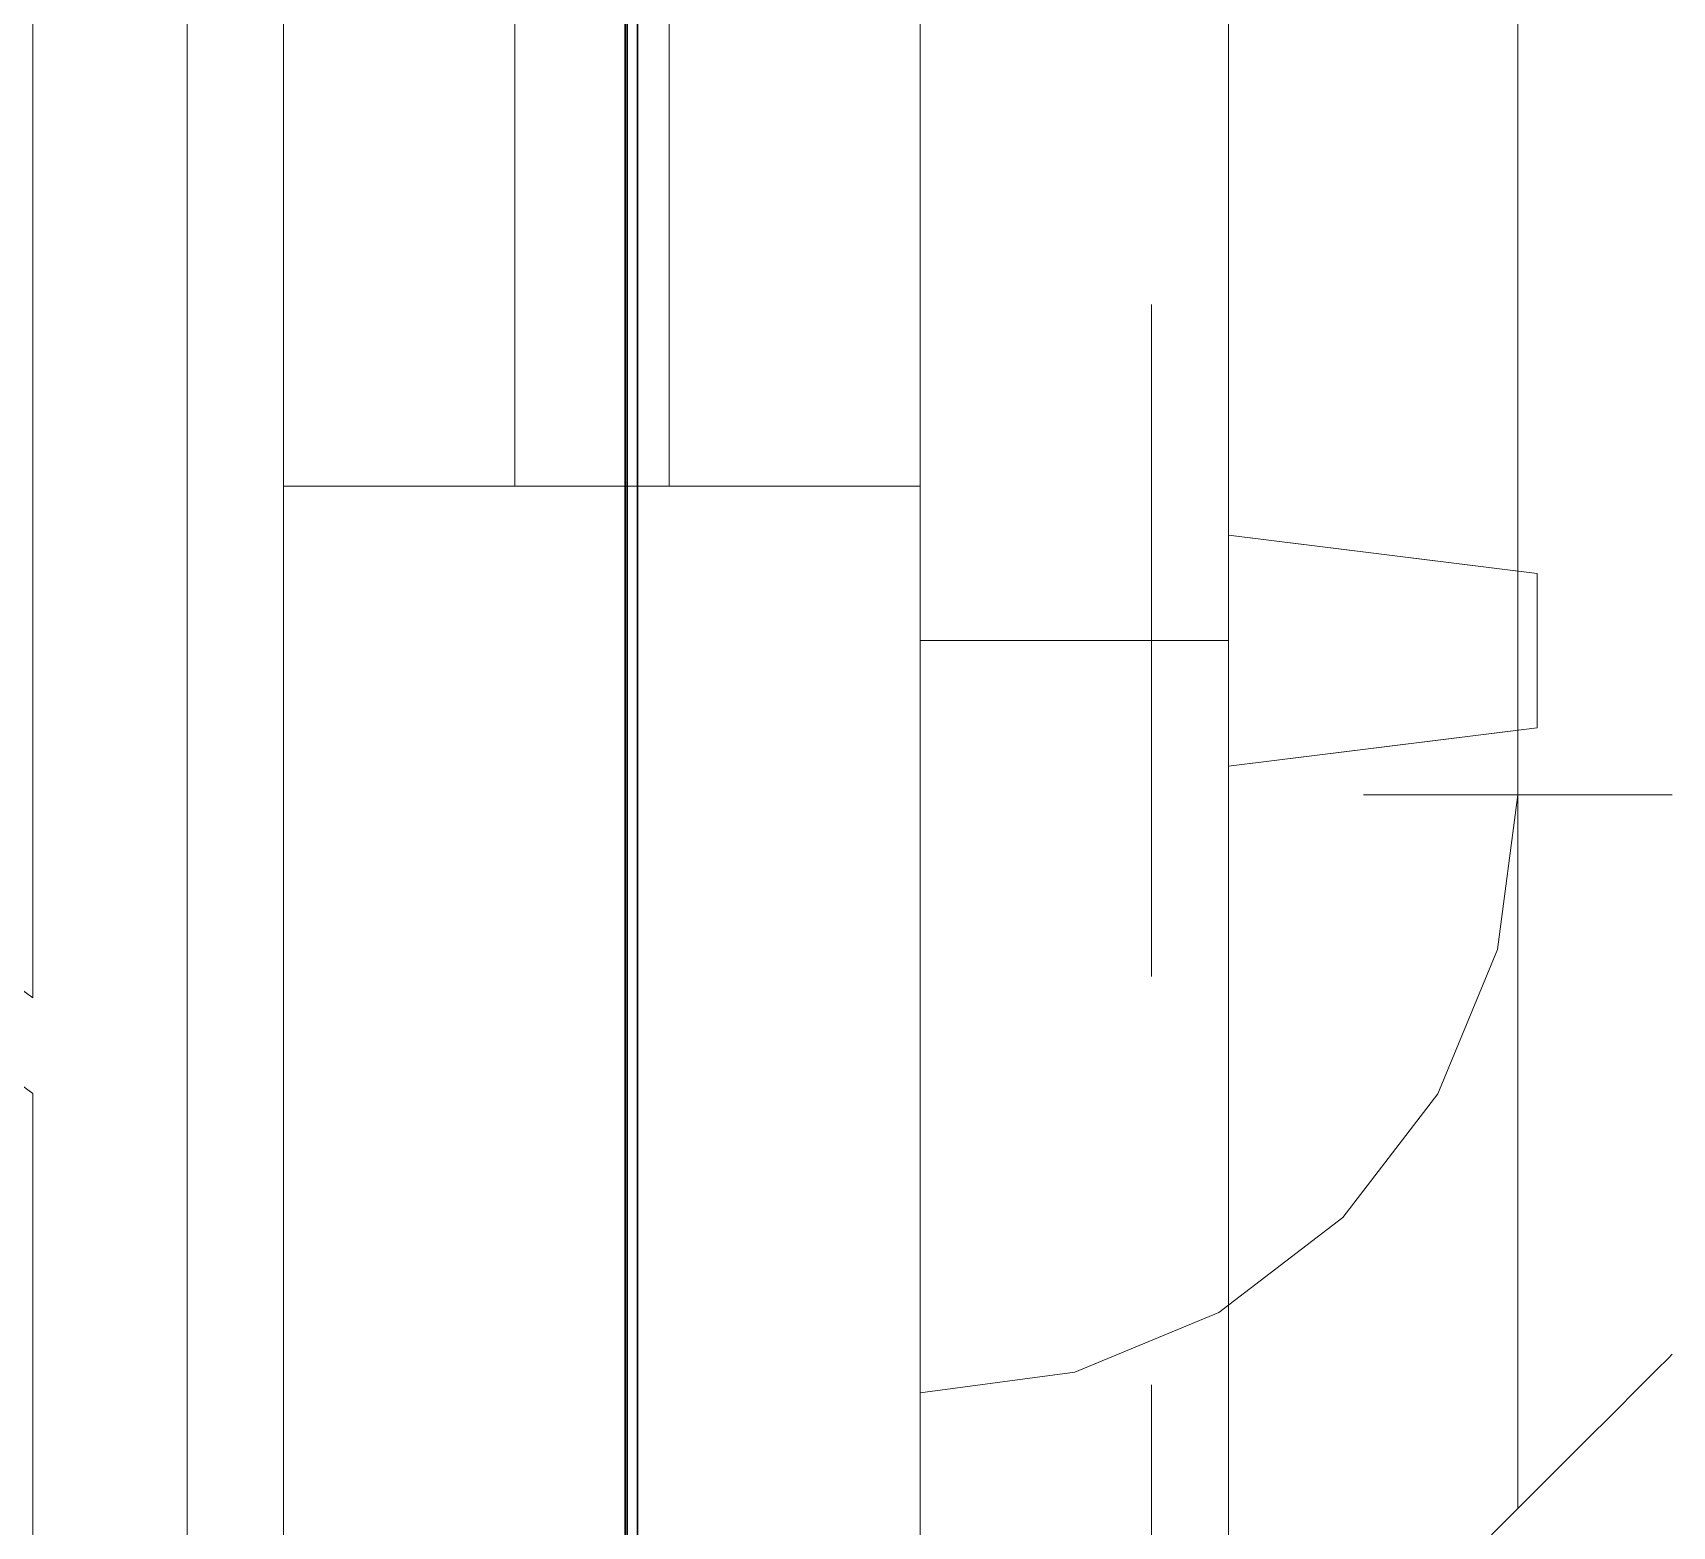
# Model space of a CAD drawing. Header units: inches. Extents: x 11 to 371, y 57 to 381.
# Drawn here: x 34.23 to 39.54, y 123.63 to 128.47 of the extents above; entities that cross this region are included whole.
import ezdxf

# ---------------------------------------------------------------- set-up
doc = ezdxf.new("R2010")
doc.units = ezdxf.units.IN
doc.header["$MEASUREMENT"] = 0
doc.layers.add('Equip', color=2, linetype='Continuous')
doc.layers.add('Stove', color=5, linetype='Continuous', lineweight=9)

# ---------------------------------------------------------------- blocks, each defined once
blk = doc.blocks.new('Range-Classic-D_83880-_3D_0')
for p, q in [((-11.6875, -26.375, 33.5313), (-12.5396, -26.375, 33.5313)), ((-12.5396, -26.375, 33.0312), (-11.6875, -26.375, 33.0312)), ((-11.6875, -26.375, 33.2812), (-12.5396, -26.375, 33.2812)), ((-12.2555, -26.375, 33.0312), (-12.2555, -26.375, 33.5313)), ((-11.9715, -26.375, 33.0312), (-11.9715, -26.375, 33.5313)), ((-11.6875, -26.375, 33.0312), (-11.6875, -26.375, 33.5313)), ((-10.6875, -26.375, 33.0312), (-10.6875, -26.375, 33.5313)), ((-10.6875, -26.375, 33.5313), (-9.8354, -26.375, 33.5313)), ((-9.8354, -26.375, 33.0312), (-10.6875, -26.375, 33.0312)), ((-10.6875, -26.375, 33.2812), (-9.8354, -26.375, 33.2812)), ((-10.4035, -26.375, 33.0312), (-10.4035, -26.375, 33.5313)), ((-10.1195, -26.375, 33.0312), (-10.1195, -26.375, 33.5313)), ((-9.8354, -26.375, 33.5313), (-9.8354, -26.375, 33.0312))]:
    blk.add_line(p, q)
for points in [[(-14.9375, 0, 2), (14.9375, 0, 2), (14.9375, -24.3125, 2), (-14.9375, -24.3125, 2)], [(-14.9375, 0, 35.5625), (-14.9375, -24.3125, 35.5625), (14.9375, -24.3125, 35.5625), (14.9375, 0, 35.5625)], [(-10.9049, -23.5, 37.0625), (-7.8866, -19.375, 37.0625), (-7.8866, -19.375, 36.5625), (-10.9049, -23.5, 36.5625)], [(-7.6848, -19.5226, 36.5625), (-7.6848, -19.5226, 37.0625), (-10.5951, -23.5, 37.0625), (-10.5951, -23.5, 36.5625)], [(-13.5, -23.5, 36.5625), (-13.5, -23.5, 37.0625), (-10.9049, -23.5, 37.0625), (-10.9049, -23.5, 36.5625)], [(-10.5951, -23.5, 37.0625), (-3.4049, -23.5, 37.0625), (-3.4049, -23.5, 36.5625), (-10.5951, -23.5, 36.5625)], [(-0.5, -24, 36.5625), (-0.5, -24, 37.0625), (-13.5, -24, 37.0625), (-13.5, -24, 36.5625)], [(14.9375, -26.375, 5.5), (-14.9375, -26.375, 5.5), (-14.9375, -24.3125, 5.5), (14.9375, -24.3125, 5.5)], [(-14.9375, -24.3125, 27.75), (-14.9375, -26.375, 27.75), (14.9375, -26.375, 27.75), (14.9375, -24.3125, 27.75)], [(14.9375, -24.3125, 2), (14.9375, -24.3125, 35.5625), (-14.9375, -24.3125, 35.5625), (-14.9375, -24.3125, 2)], [(-14.9375, -24.3125, 5), (14.9375, -24.3125, 5), (14.9375, -24.3125, 2), (-14.9375, -24.3125, 2)], [(-14.9375, -24.3125, 2), (14.9375, -24.3125, 2), (14.9375, -26.375, 2), (-14.9375, -26.375, 2)], [(-14.9375, -24.3125, 5), (-14.9375, -26.375, 5), (14.9375, -26.375, 5), (14.9375, -24.3125, 5)], [(-14.9375, -24.3125, 36), (14.9375, -24.3125, 36), (14.9375, -24.3125, 28), (-14.9375, -24.3125, 28)], [(-14.9375, -24.3125, 28), (14.9375, -24.3125, 28), (14.9375, -26.375, 28), (-14.9375, -26.375, 28)], [(-14.9375, -26.375, 36), (14.9375, -26.375, 36), (14.9375, -24.3125, 36), (-14.9375, -24.3125, 36)], [(8.9375, -26.375, 22.75), (-8.9375, -26.375, 22.75), (-8.9375, -24.3125, 22.75), (8.9375, -24.3125, 22.75)], [(-8.9375, -26.375, 22.75), (-8.9375, -26.375, 9), (-8.9375, -24.3125, 9), (-8.9375, -24.3125, 22.75)], [(-8.9375, -26.375, 9), (8.9375, -26.375, 9), (8.9375, -24.3125, 9), (-8.9375, -24.3125, 9)], [(8.9375, -25.5625, 9), (-8.9375, -25.5625, 9), (-8.9375, -25.0625, 9), (8.9375, -25.0625, 9)], [(-8.9375, -25.5625, 9), (-8.9375, -25.5625, 22.75), (-8.9375, -25.0625, 22.75), (-8.9375, -25.0625, 9)], [(-8.9375, -25.5625, 22.75), (8.9375, -25.5625, 22.75), (8.9375, -25.0625, 22.75), (-8.9375, -25.0625, 22.75)], [(-8.9375, -25.0625, 9), (-8.9375, -25.0625, 22.75), (8.9375, -25.0625, 22.75), (8.9375, -25.0625, 9)], [(8.9375, -25.5625, 9), (8.9375, -25.5625, 22.75), (-8.9375, -25.5625, 22.75), (-8.9375, -25.5625, 9)], [(14.9375, -26.375, 5), (-14.9375, -26.375, 5), (-14.9375, -26.375, 2), (14.9375, -26.375, 2)], [(14.9375, -26.375, 28), (14.9375, -26.375, 36), (-14.9375, -26.375, 36), (-14.9375, -26.375, 28)], [(-12.9375, -26.375, 36), (12.9375, -26.375, 36), (12.9375, -26.375, 35), (-12.9375, -26.375, 35)], [(12.9375, -26.375, 35), (12.9375, -27.375, 35), (-12.9375, -27.375, 35), (-12.9375, -26.375, 35)], [(12.9375, -26.375, 36), (-12.9375, -26.375, 36), (-12.9375, -27.375, 36), (12.9375, -27.375, 36)], [(12.9375, -27.375, 36), (-12.9375, -27.375, 36), (-12.9375, -27.375, 35), (12.9375, -27.375, 35)], [(-9.7201, -28.375, 32.5312), (-9.8451, -27.375, 32.6944), (-9.8451, -27.375, 30.8681), (-9.7201, -28.375, 30.822)], [(-9.2209, -28.375, 32.5312), (-9.2209, -28.375, 30.805), (-9.0959, -27.375, 30.8414), (-9.0959, -27.375, 32.7211)]]:
    blk.add_3dface(points)
for points, invisible_edges in [([(-10.5951, -23.5, 36.5625), (-10.9049, -23.5, 36.5625), (-7.8866, -19.375, 36.5625), (-7.6848, -19.5226, 36.5625)], 1), ([(-7.8866, -19.375, 37.0625), (-10.9049, -23.5, 37.0625), (-10.5951, -23.5, 37.0625), (-7.6848, -19.5226, 37.0625)], 2), ([(-13.5, -24, 36.5625), (-13.6294, -23.983, 36.5625), (-13.5, -23.5, 36.5625), (-10.9049, -23.5, 36.5625)], 10), ([(-13.5, -24, 37.0625), (-10.9049, -23.5, 37.0625), (-13.5, -23.5, 37.0625), (-13.6294, -23.983, 37.0625)], 5), ([(-13.5, -24, 36.5625), (-10.9049, -23.5, 36.5625), (-10.5951, -23.5, 36.5625), (-3.4049, -23.5, 36.5625)], 11), ([(-0.5, -24, 36.5625), (-13.5, -24, 36.5625), (-3.4049, -23.5, 36.5625)], 14), ([(-10.5951, -23.5, 37.0625), (-10.9049, -23.5, 37.0625), (-13.5, -24, 37.0625), (-3.4049, -23.5, 37.0625)], 7), ([(-13.5, -24, 37.0625), (-0.5, -24, 37.0625), (-3.4049, -23.5, 37.0625)], 14), ([(-14.9375, -24.3125, 5.5), (-14.9375, -24.3125, 27.75), (-8.9375, -24.3125, 22.75), (-8.9375, -24.3125, 9)], 10), ([(8.9375, -24.3125, 22.75), (-8.9375, -24.3125, 22.75), (-14.9375, -24.3125, 27.75), (14.9375, -24.3125, 27.75)], 10), ([(-14.9375, -24.3125, 5.5), (-8.9375, -24.3125, 9), (8.9375, -24.3125, 9), (14.9375, -24.3125, 5.5)], 5), ([(-8.9375, -26.375, 22.75), (8.9375, -26.375, 22.75), (14.9375, -26.375, 27.75), (-14.9375, -26.375, 27.75)], 10), ([(14.9375, -26.375, 5.5), (8.9375, -26.375, 9), (-8.9375, -26.375, 9), (-14.9375, -26.375, 5.5)], 5), ([(-8.9375, -26.375, 22.75), (-14.9375, -26.375, 27.75), (-14.9375, -26.375, 5.5), (-8.9375, -26.375, 9)], 5), ([(-13.9375, -26.375, 27.25), (-11.8746, -26.375, 27.25), (-11.8746, -26.375, 26.25), (-13.9375, -26.375, 26.25)], 2), ([(-11.8746, -26.375, 27.25), (-13.9375, -26.375, 27.25), (-13.9375, -26.625, 27.25), (-11.8086, -26.8764, 27.25)], 4), ([(-13.9375, -26.375, 26.25), (-11.8746, -26.375, 26.25), (-13.9375, -26.625, 26.25)], 2), ([(-11.8086, -26.8764, 26.25), (-12.25, -28.3125, 26.25), (-13.9375, -26.625, 26.25), (-11.8746, -26.375, 26.25)], 5), ([(-12.2028, -26.375, 32.7925), (-11.7487, -26.375, 32.1675), (-12.9375, -26.375, 31.7812), (-12.9375, -26.375, 33.0313)], 2), ([(-12.2028, -26.375, 30.77), (-12.9375, -26.375, 30.5312), (-12.9375, -26.375, 31.7812), (-11.7487, -26.375, 31.395)], 4), ([(-11.7487, -26.375, 32.1675), (-11.7487, -26.375, 31.395), (-12.9375, -26.375, 31.7812)], 14), ([(-12.6011, -27.125, 32.8165), (-12.2647, -27.125, 32.7072), (-12.4268, -26.375, 32.8653)], 14), ([(-12.5701, -26.375, 30.6506), (-12.2028, -26.375, 30.77), (-12.4699, -27.125, 30.7886)], 14), ([(-12.4699, -27.125, 30.7886), (-12.2028, -26.375, 30.77), (-12.2647, -27.125, 30.8553)], 3), ([(-12.2028, -26.375, 32.7925), (-12.4268, -26.375, 32.8653), (-12.2647, -27.125, 32.7072)], 14), ([(-12.0568, -27.125, 31.1414), (-12.2647, -27.125, 30.8553), (-12.2028, -26.375, 30.77)], 14), ([(-11.9757, -26.375, 32.48), (-12.2028, -26.375, 32.7925), (-12.2647, -27.125, 32.7072)], 14), ([(-12.2647, -27.125, 32.7072), (-12.0568, -27.125, 32.4211), (-11.9757, -26.375, 32.48)], 14), ([(-11.9757, -26.375, 31.0825), (-12.0568, -27.125, 31.1414), (-12.2028, -26.375, 30.77)], 3), ([(-12.0568, -27.125, 31.1414), (-11.9757, -26.375, 31.0825), (-11.8489, -27.125, 31.4276)], 3), ([(-11.8489, -27.125, 32.1349), (-11.7487, -26.375, 32.1675), (-12.0568, -27.125, 32.4211)], 3), ([(-11.9757, -26.375, 32.48), (-12.0568, -27.125, 32.4211), (-11.7487, -26.375, 32.1675)], 3), ([(-11.9757, -26.375, 31.0825), (-11.7487, -26.375, 31.395), (-11.8489, -27.125, 31.4276)], 14), ([(-11.8746, -26.375, 27.25), (-11.5713, -26.6962, 27.1695), (-11.6586, -26.375, 27.2009)], 3), ([(-11.8086, -26.8764, 26.25), (-11.8746, -26.375, 26.25), (-11.6573, -26.375, 26.2997)], 12), ([(-11.5713, -26.6962, 27.1695), (-11.8746, -26.375, 27.25), (-11.8086, -26.8764, 27.25)], 13), ([(-11.6573, -26.375, 26.2997), (-11.8746, -26.375, 26.25), (-11.8746, -26.375, 27.25), (-11.6586, -26.375, 27.2009)], 10), ([(-11.7487, -26.375, 31.7812), (-11.7487, -26.375, 32.1675), (-11.8489, -27.125, 32.1349), (-11.8489, -27.125, 31.7812)], 10), ([(-11.8489, -27.125, 31.7812), (-11.8489, -27.125, 31.4276), (-11.7487, -26.375, 31.395), (-11.7487, -26.375, 31.7812)], 10), ([(-11.6586, -26.375, 27.2009), (-11.5713, -26.6962, 27.1695), (-11.4843, -26.375, 27.0625)], 3), ([(-11.4843, -26.375, 27.0625), (-11.6573, -26.375, 26.2997), (-11.6586, -26.375, 27.2009)], 3), ([(-11.6573, -26.375, 26.2997), (-11.4833, -26.375, 26.4388), (-11.5593, -26.7711, 26.3277)], 14), ([(-11.4843, -26.375, 27.0625), (-11.3874, -26.375, 26.8622), (-11.4833, -26.375, 26.4388), (-11.6573, -26.375, 26.2997)], 10), ([(-11.3874, -26.375, 26.8622), (-11.4843, -26.375, 27.0625), (-11.3686, -26.7789, 26.9678)], 14), ([(-11.3679, -26.7787, 26.5337), (-11.4833, -26.375, 26.4388), (-11.387, -26.375, 26.6395)], 13), ([(-11.4833, -26.375, 26.4388), (-11.3874, -26.375, 26.8622), (-11.387, -26.375, 26.6395)], 1), ([(-11.387, -26.375, 26.6395), (-11.3874, -26.375, 26.8622), (-11.3686, -26.7789, 26.9678)], 14), ([(-9.4375, -26.375, 31.7812), (-10.6263, -26.375, 32.1675), (-10.1722, -26.375, 32.7925), (-9.4375, -26.375, 33.0313)], 1), ([(-9.4375, -26.375, 31.7812), (-9.4375, -26.375, 30.5312), (-10.1722, -26.375, 30.77), (-10.6263, -26.375, 31.395)], 8), ([(-9.4375, -26.375, 31.7812), (-10.6263, -26.375, 31.395), (-10.6263, -26.375, 32.1675)], 13), ([(-10.5261, -27.125, 32.1349), (-10.6263, -26.375, 32.1675), (-10.6263, -26.375, 31.7812), (-10.5261, -27.125, 31.7812)], 5), ([(-10.5261, -27.125, 31.4276), (-10.6263, -26.375, 31.395), (-10.3993, -26.375, 31.0825)], 13), ([(-10.3182, -27.125, 32.4211), (-10.6263, -26.375, 32.1675), (-10.5261, -27.125, 32.1349)], 3), ([(-10.6263, -26.375, 31.395), (-10.5261, -27.125, 31.4276), (-10.5261, -27.125, 31.7812), (-10.6263, -26.375, 31.7812)], 5), ([(-10.6263, -26.375, 32.1675), (-10.3182, -27.125, 32.4211), (-10.3993, -26.375, 32.48)], 3), ([(-10.5261, -27.125, 31.4276), (-10.3993, -26.375, 31.0825), (-10.3182, -27.125, 31.1414)], 3), ([(-10.1722, -26.375, 30.77), (-10.3182, -27.125, 31.1414), (-10.3993, -26.375, 31.0825)], 3), ([(-10.1103, -27.125, 32.7072), (-10.1722, -26.375, 32.7925), (-10.3993, -26.375, 32.48)], 13), ([(-10.3993, -26.375, 32.48), (-10.3182, -27.125, 32.4211), (-10.1103, -27.125, 32.7072)], 13), ([(-10.1722, -26.375, 30.77), (-10.1103, -27.125, 30.8553), (-10.3182, -27.125, 31.1414)], 13), ([(-10.1103, -27.125, 30.8553), (-10.1722, -26.375, 30.77), (-9.9051, -27.125, 30.7886)], 3), ([(-9.9051, -27.125, 30.7886), (-10.1722, -26.375, 30.77), (-9.8049, -26.375, 30.6506)], 13), ([(-10.1103, -27.125, 32.7072), (-9.9482, -26.375, 32.8653), (-10.1722, -26.375, 32.7925)], 13), ([(-9.9482, -26.375, 32.8653), (-10.1103, -27.125, 32.7072), (-9.7739, -27.125, 32.8165)], 13), ([(-9.6929, -26.375, 32.9483), (-9.9482, -26.375, 32.8653), (-9.7739, -27.125, 32.8165)], 14), ([(-9.6713, -27.125, 30.7126), (-9.9051, -27.125, 30.7886), (-9.8049, -26.375, 30.6506)], 14), ([(-9.4375, -26.375, 30.5312), (-9.6713, -27.125, 30.7126), (-9.8049, -26.375, 30.6506)], 3), ([(-9.4375, -27.125, 32.9258), (-9.6929, -26.375, 32.9483), (-9.7739, -27.125, 32.8165)], 3), ([(-9.6929, -26.375, 32.9483), (-9.4375, -27.125, 32.9258), (-9.4375, -26.375, 33.0313)], 1), ([(-9.6713, -27.125, 30.7126), (-9.4375, -26.375, 30.5312), (-9.4375, -27.125, 30.6367)], 1), ([(-9.4375, -26.375, 31.7812), (-9.4375, -26.375, 33.0313), (-8.7028, -26.375, 32.7925), (-8.2487, -26.375, 32.1675)], 8), ([(-9.4375, -26.375, 31.7812), (-8.2487, -26.375, 31.395), (-8.7028, -26.375, 30.77), (-9.4375, -26.375, 30.5312)], 1), ([(-8.2487, -26.375, 31.395), (-9.4375, -26.375, 31.7812), (-8.2487, -26.375, 32.1675)], 3), ([(-9.2037, -27.125, 32.8499), (-9.4375, -26.375, 33.0313), (-9.4375, -27.125, 32.9258)], 1), ([(-9.1821, -26.375, 30.6142), (-9.4375, -27.125, 30.6367), (-9.4375, -26.375, 30.5312)], 1), ([(-9.4375, -26.375, 33.0313), (-9.2037, -27.125, 32.8499), (-9.0701, -26.375, 32.9119)], 3), ([(-9.4375, -27.125, 30.6367), (-9.1821, -26.375, 30.6142), (-9.1011, -27.125, 30.746)], 3), ([(-9.2037, -27.125, 32.8499), (-8.9698, -27.125, 32.7739), (-9.0701, -26.375, 32.9119)], 14), ([(-9.1821, -26.375, 30.6142), (-8.9268, -26.375, 30.6972), (-9.1011, -27.125, 30.746)], 14), ([(-8.9268, -26.375, 30.6972), (-8.7647, -27.125, 30.8553), (-9.1011, -27.125, 30.746)], 13), ([(-8.9698, -27.125, 32.7739), (-8.7028, -26.375, 32.7925), (-9.0701, -26.375, 32.9119)], 13), ([(-8.7647, -27.125, 32.7072), (-8.7028, -26.375, 32.7925), (-8.9698, -27.125, 32.7739)], 3), ([(-8.9268, -26.375, 30.6972), (-8.7028, -26.375, 30.77), (-8.7647, -27.125, 30.8553)], 14), ([(-8.7028, -26.375, 32.7925), (-8.7647, -27.125, 32.7072), (-8.5568, -27.125, 32.4211)], 13), ([(-8.7647, -27.125, 30.8553), (-8.4757, -26.375, 31.0825), (-8.5568, -27.125, 31.1414)], 3), ([(-8.7647, -27.125, 30.8553), (-8.7028, -26.375, 30.77), (-8.4757, -26.375, 31.0825)], 13), ([(-8.7028, -26.375, 32.7925), (-8.5568, -27.125, 32.4211), (-8.4757, -26.375, 32.48)], 3), ([(-8.3489, -27.125, 32.1349), (-8.4757, -26.375, 32.48), (-8.5568, -27.125, 32.4211)], 3), ([(-8.2487, -26.375, 31.395), (-8.5568, -27.125, 31.1414), (-8.4757, -26.375, 31.0825)], 3), ([(-8.3489, -27.125, 31.4276), (-8.5568, -27.125, 31.1414), (-8.2487, -26.375, 31.395)], 14), ([(-8.3489, -27.125, 32.1349), (-8.2487, -26.375, 32.1675), (-8.4757, -26.375, 32.48)], 13), ([(-8.3489, -27.125, 31.7812), (-8.3489, -27.125, 31.4276), (-8.2487, -26.375, 31.7812), (-8.2487, -26.375, 32.1675)], 10), ([(-8.3489, -27.125, 31.4276), (-8.2487, -26.375, 31.395), (-8.2487, -26.375, 31.7812)], 13), ([(-8.3489, -27.125, 32.1349), (-8.3489, -27.125, 31.7812), (-8.2487, -26.375, 32.1675)], 14), ([(-13.9375, -26.625, 27.25), (-13.9375, -26.625, 26.25), (-12.25, -28.3125, 26.25), (-12.25, -28.3125, 27.25)], 4), ([(-11.8086, -26.8764, 27.25), (-13.9375, -26.625, 27.25), (-12.25, -28.3125, 27.25), (-11.6151, -27.3436, 27.25)], 5), ([(-12.25, -28.3125, 26.25), (-11.8086, -26.8764, 26.25), (-11.6151, -27.3436, 26.25)], 13), ([(-11.6151, -27.3436, 26.25), (-11.8086, -26.8764, 26.25), (-11.4356, -27.0589, 26.3429)], 14), ([(-11.8086, -26.8764, 27.25), (-11.6151, -27.3436, 27.25), (-11.487, -27.0168, 27.1771)], 14), ([(-12.9375, -27.125, 31.7812), (-11.8489, -27.125, 32.1349), (-12.2647, -27.125, 32.7072), (-12.9375, -27.125, 32.9258)], 1), ([(-12.9375, -27.125, 31.7812), (-12.9375, -27.125, 30.6367), (-12.2647, -27.125, 30.8553), (-11.8489, -27.125, 31.4276)], 8), ([(-12.9375, -27.125, 31.7812), (-11.8489, -27.125, 31.4276), (-11.8489, -27.125, 32.1349)], 13), ([(-12.9375, -27.125, 31.7812), (-11.9864, -27.125, 31.4722), (-12.3497, -27.125, 30.9722), (-12.9375, -27.125, 30.7813)], 1), ([(-12.9375, -27.125, 31.7812), (-12.9375, -27.125, 32.7812), (-12.3497, -27.125, 32.5903), (-11.9864, -27.125, 32.0903)], 8), ([(-12.9375, -27.125, 31.7812), (-11.9864, -27.125, 32.0903), (-11.9864, -27.125, 31.4722)], 13), ([(-12.3497, -27.375, 32.5903), (-12.1681, -27.375, 32.3403), (-12.1681, -27.125, 32.3403), (-12.3497, -27.125, 32.5903)], 10), ([(-12.3497, -27.125, 30.9722), (-12.1681, -27.125, 31.2222), (-12.1681, -27.375, 31.2222), (-12.3497, -27.375, 30.9722)], 10), ([(-11.9864, -27.125, 32.0903), (-12.1681, -27.125, 32.3403), (-12.1681, -27.375, 32.3403), (-11.9864, -27.375, 32.0903)], 10), ([(-11.9864, -27.375, 31.4722), (-12.1681, -27.375, 31.2222), (-12.1681, -27.125, 31.2222), (-11.9864, -27.125, 31.4722)], 10), ([(-11.9864, -27.125, 31.4722), (-11.9864, -27.125, 31.7812), (-11.9864, -27.375, 31.7812), (-11.9864, -27.375, 31.4722)], 10), ([(-11.9864, -27.125, 31.7812), (-11.9864, -27.125, 32.0903), (-11.9864, -27.375, 32.0903), (-11.9864, -27.375, 31.7812)], 10), ([(-10.1103, -27.125, 32.7072), (-10.5261, -27.125, 32.1349), (-9.4375, -27.125, 31.7812), (-9.4375, -27.125, 32.9258)], 2), ([(-10.1103, -27.125, 30.8553), (-9.4375, -27.125, 30.6367), (-9.4375, -27.125, 31.7812), (-10.5261, -27.125, 31.4276)], 4), ([(-10.5261, -27.125, 32.1349), (-10.5261, -27.125, 31.4276), (-9.4375, -27.125, 31.7812)], 14), ([(-10.2069, -27.375, 32.3403), (-10.2069, -27.125, 32.3403), (-10.3886, -27.125, 32.0903), (-10.3886, -27.375, 32.0903)], 5), ([(-10.3886, -27.375, 31.7812), (-10.3886, -27.125, 31.7812), (-10.3886, -27.125, 31.4722), (-10.3886, -27.375, 31.4722)], 5), ([(-10.2069, -27.125, 31.2222), (-10.2069, -27.375, 31.2222), (-10.3886, -27.375, 31.4722), (-10.3886, -27.125, 31.4722)], 5), ([(-10.3886, -27.375, 32.0903), (-10.3886, -27.125, 32.0903), (-10.3886, -27.125, 31.7812), (-10.3886, -27.375, 31.7812)], 5), ([(-10.0253, -27.125, 30.9722), (-10.3886, -27.125, 31.4722), (-9.4375, -27.125, 31.7812), (-9.4375, -27.125, 30.7813)], 2), ([(-10.0253, -27.125, 32.5903), (-9.4375, -27.125, 32.7812), (-9.4375, -27.125, 31.7812), (-10.3886, -27.125, 32.0903)], 4), ([(-10.3886, -27.125, 31.4722), (-10.3886, -27.125, 32.0903), (-9.4375, -27.125, 31.7812)], 14), ([(-10.2069, -27.125, 32.3403), (-10.2069, -27.375, 32.3403), (-10.0253, -27.375, 32.5903), (-10.0253, -27.125, 32.5903)], 5), ([(-10.2069, -27.375, 31.2222), (-10.2069, -27.125, 31.2222), (-10.0253, -27.125, 30.9722), (-10.0253, -27.375, 30.9722)], 5), ([(-10.0253, -27.125, 32.5903), (-10.0253, -27.375, 32.5903), (-9.8426, -27.125, 32.6496)], 3), ([(-10.0253, -27.125, 30.9722), (-9.8426, -27.375, 30.9129), (-10.0253, -27.375, 30.9722)], 13), ([(-9.8426, -27.125, 32.6496), (-10.0253, -27.375, 32.5903), (-9.7314, -27.375, 32.6858)], 13), ([(-9.8426, -27.375, 30.9129), (-10.0253, -27.125, 30.9722), (-9.7314, -27.125, 30.8767)], 13), ([(-9.64, -27.125, 32.7154), (-9.8426, -27.125, 32.6496), (-9.7314, -27.375, 32.6858)], 14), ([(-9.64, -27.375, 30.8471), (-9.8426, -27.375, 30.9129), (-9.7314, -27.125, 30.8767)], 14), ([(-9.4375, -27.125, 30.7813), (-9.64, -27.375, 30.8471), (-9.7314, -27.125, 30.8767)], 3), ([(-9.4375, -27.375, 32.7812), (-9.64, -27.125, 32.7154), (-9.7314, -27.375, 32.6858)], 3), ([(-9.64, -27.125, 32.7154), (-9.4375, -27.375, 32.7812), (-9.4375, -27.125, 32.7812)], 1), ([(-9.64, -27.375, 30.8471), (-9.4375, -27.125, 30.7813), (-9.4375, -27.375, 30.7813)], 1), ([(-8.7647, -27.125, 32.7072), (-9.4375, -27.125, 32.9258), (-9.4375, -27.125, 31.7812), (-8.3489, -27.125, 32.1349)], 4), ([(-8.7647, -27.125, 30.8553), (-8.3489, -27.125, 31.4276), (-9.4375, -27.125, 31.7812), (-9.4375, -27.125, 30.6367)], 2), ([(-8.3489, -27.125, 32.1349), (-9.4375, -27.125, 31.7812), (-8.3489, -27.125, 31.4276)], 3), ([(-9.235, -27.125, 30.8471), (-9.4375, -27.375, 30.7813), (-9.4375, -27.125, 30.7813)], 1), ([(-9.235, -27.375, 32.7154), (-9.4375, -27.125, 32.7812), (-9.4375, -27.375, 32.7812)], 1), ([(-9.4375, -27.125, 32.7812), (-9.235, -27.375, 32.7154), (-9.1436, -27.125, 32.6858)], 3), ([(-9.4375, -27.375, 30.7813), (-9.235, -27.125, 30.8471), (-9.1436, -27.375, 30.8767)], 3), ([(-8.8497, -27.125, 30.9722), (-9.4375, -27.125, 30.7813), (-9.4375, -27.125, 31.7812), (-8.4864, -27.125, 31.4722)], 4), ([(-8.8497, -27.125, 32.5903), (-8.4864, -27.125, 32.0903), (-9.4375, -27.125, 31.7812), (-9.4375, -27.125, 32.7812)], 2), ([(-8.4864, -27.125, 31.4722), (-9.4375, -27.125, 31.7812), (-8.4864, -27.125, 32.0903)], 3), ([(-9.235, -27.125, 30.8471), (-9.0324, -27.125, 30.9129), (-9.1436, -27.375, 30.8767)], 14), ([(-9.235, -27.375, 32.7154), (-9.0324, -27.375, 32.6496), (-9.1436, -27.125, 32.6858)], 14), ([(-9.0324, -27.125, 30.9129), (-8.8497, -27.375, 30.9722), (-9.1436, -27.375, 30.8767)], 13), ([(-9.0324, -27.375, 32.6496), (-8.8497, -27.125, 32.5903), (-9.1436, -27.125, 32.6858)], 13), ([(-8.8497, -27.125, 30.9722), (-8.8497, -27.375, 30.9722), (-9.0324, -27.125, 30.9129)], 3), ([(-8.8497, -27.125, 32.5903), (-9.0324, -27.375, 32.6496), (-8.8497, -27.375, 32.5903)], 13), ([(-8.6681, -27.125, 31.2222), (-8.6681, -27.375, 31.2222), (-8.8497, -27.375, 30.9722), (-8.8497, -27.125, 30.9722)], 5), ([(-8.6681, -27.375, 32.3403), (-8.6681, -27.125, 32.3403), (-8.8497, -27.125, 32.5903), (-8.8497, -27.375, 32.5903)], 5), ([(-8.6681, -27.375, 31.2222), (-8.6681, -27.125, 31.2222), (-8.4864, -27.125, 31.4722), (-8.4864, -27.375, 31.4722)], 5), ([(-8.6681, -27.125, 32.3403), (-8.6681, -27.375, 32.3403), (-8.4864, -27.375, 32.0903), (-8.4864, -27.125, 32.0903)], 5), ([(-8.4864, -27.375, 31.7812), (-8.4864, -27.125, 31.7812), (-8.4864, -27.125, 32.0903), (-8.4864, -27.375, 32.0903)], 5), ([(-8.4864, -27.375, 31.4722), (-8.4864, -27.125, 31.4722), (-8.4864, -27.125, 31.7812), (-8.4864, -27.375, 31.7812)], 5), ([(-11.3072, -27.7447, 27.25), (-11.6151, -27.3436, 27.25), (-12.25, -28.3125, 27.25)], 14), ([(-11.6151, -27.3436, 26.25), (-11.3072, -27.7447, 26.25), (-12.25, -28.3125, 26.25)], 14), ([(-11.6151, -27.3436, 27.25), (-11.3072, -27.7447, 27.25), (-11.2224, -27.361, 27.1363)], 14), ([(-11.6151, -27.3436, 26.25), (-11.2225, -27.361, 26.3636), (-11.3072, -27.7447, 26.25)], 3), ([(-12.3497, -27.375, 30.9722), (-11.9864, -27.375, 31.4722), (-12.9375, -27.375, 31.7812), (-12.9375, -27.375, 30.7813)], 2), ([(-12.3497, -27.375, 32.5903), (-12.9375, -27.375, 32.7812), (-12.9375, -27.375, 31.7812), (-11.9864, -27.375, 32.0903)], 4), ([(-11.9864, -27.375, 31.4722), (-11.9864, -27.375, 32.0903), (-12.9375, -27.375, 31.7812)], 14), ([(-9.4375, -27.375, 31.7812), (-10.3886, -27.375, 31.4722), (-10.0253, -27.375, 30.9722), (-9.4375, -27.375, 30.7813)], 1), ([(-9.4375, -27.375, 31.7812), (-9.4375, -27.375, 32.7812), (-10.0253, -27.375, 32.5903), (-10.3886, -27.375, 32.0903)], 8), ([(-9.4375, -27.375, 31.7812), (-10.3886, -27.375, 32.0903), (-10.3886, -27.375, 31.4722)], 13), ([(-9.8451, -27.375, 32.6944), (-9.7961, -27.7671, 32.6304), (-9.6142, -27.6299, 32.7038)], 14), ([(-9.8451, -27.375, 32.6944), (-9.6142, -27.6299, 32.7038), (-9.4731, -27.375, 32.7806)], 3), ([(-9.4716, -28.375, 30.7818), (-9.7201, -28.375, 30.822), (-9.8451, -27.375, 30.8681)], 12), ([(-9.4716, -28.375, 30.7818), (-9.8451, -27.375, 30.8681), (-9.4731, -27.375, 30.7819)], 13), ([(-9.4731, -27.375, 30.7819), (-9.8451, -27.375, 30.8681), (-9.8451, -27.375, 32.6944), (-9.4731, -27.375, 32.7806)], 8), ([(-9.1449, -27.7671, 32.6466), (-9.0959, -27.375, 32.7211), (-9.4731, -27.375, 32.7806)], 12), ([(-9.0959, -27.375, 30.8414), (-9.4716, -28.375, 30.7818), (-9.4731, -27.375, 30.7819)], 3), ([(-9.4731, -27.375, 32.7806), (-9.0959, -27.375, 32.7211), (-9.0959, -27.375, 30.8414), (-9.4731, -27.375, 30.7819)], 8), ([(-9.4716, -28.375, 30.7818), (-9.0959, -27.375, 30.8414), (-9.2209, -28.375, 30.805)], 1), ([(-9.4375, -27.375, 31.7812), (-9.4375, -27.375, 30.7813), (-8.8497, -27.375, 30.9722), (-8.4864, -27.375, 31.4722)], 8), ([(-9.4375, -27.375, 31.7812), (-8.4864, -27.375, 32.0903), (-8.8497, -27.375, 32.5903), (-9.4375, -27.375, 32.7812)], 1), ([(-8.4864, -27.375, 32.0903), (-9.4375, -27.375, 31.7812), (-8.4864, -27.375, 31.4722)], 3), ([(-10.9003, -27.6297, 27.1015), (-11.3072, -27.7447, 27.25), (-10.9061, -28.0526, 27.25)], 13), ([(-11.3072, -27.7447, 26.25), (-10.9007, -27.6303, 26.3977), (-10.9061, -28.0526, 26.25)], 3), ([(-10.9061, -28.0526, 27.25), (-11.3072, -27.7447, 27.25), (-12.25, -28.3125, 27.25)], 14), ([(-11.3072, -27.7447, 26.25), (-10.9061, -28.0526, 26.25), (-12.25, -28.3125, 26.25)], 14), ([(-9.6354, -27.9191, 32.6323), (-9.7961, -27.7671, 32.6304), (-9.7581, -28.071, 32.5808)], 13), ([(-9.1449, -27.7671, 32.6466), (-9.4644, -27.875, 32.6561), (-9.1719, -27.9829, 32.6057)], 3), ([(-9.9375, -27.8249, 26.6376), (-10.3413, -27.8063, 26.532), (-9.9375, -27.8244, 26.8603)], 3), ([(-9.9375, -27.8249, 26.6376), (-9.9375, -27.922, 26.4373), (-10.3413, -27.8063, 26.532)], 14), ([(-10.3411, -27.8054, 26.9662), (-9.9375, -27.9207, 27.0612), (-9.9375, -27.8244, 26.8603)], 13), ([(-9.9375, -27.8295, 26.8794), (9.9375, -27.8295, 26.8794), (9.9375, -27.8125, 26.75), (-9.9375, -27.8125, 26.75)], 5), ([(9.9375, -27.8295, 26.6206), (-9.9375, -27.8295, 26.6206), (-9.9375, -27.8125, 26.75), (9.9375, -27.8125, 26.75)], 5), ([(-9.9375, -27.8295, 26.8794), (-9.9375, -27.8125, 26.75), (-9.9375, -27.8295, 26.6206)], 12), ([(-9.9375, -27.8244, 26.8603), (-9.9375, -27.9207, 27.0612), (-9.9375, -28.0948, 27.2003), (-9.9375, -27.8249, 26.6376)], 4), ([(-9.9375, -28.0964, 26.2989), (-9.9375, -27.922, 26.4373), (-9.9375, -27.8249, 26.6376), (-9.9375, -28.0948, 27.2003)], 12), ([(-9.9375, -27.8795, 27), (9.9375, -27.8795, 27), (9.9375, -27.8295, 26.8794), (-9.9375, -27.8295, 26.8794)], 5), ([(-9.9375, -27.8295, 26.6206), (9.9375, -27.8295, 26.6206), (9.9375, -27.8795, 26.5), (-9.9375, -27.8795, 26.5)], 5), ([(-9.9375, -27.8295, 26.6206), (-9.9375, -27.8795, 26.5), (-9.9375, -27.9589, 26.3964), (-9.9375, -27.8295, 26.8794)], 12), ([(-9.9375, -28.0625, 26.317), (-9.9375, -28.1831, 26.267), (-9.9375, -28.3125, 26.25), (-9.9375, -27.8295, 26.8794)], 12), ([(-9.9375, -27.9589, 26.3964), (-9.9375, -28.0625, 26.317), (-9.9375, -27.8295, 26.8794)], 14), ([(-9.9375, -27.8295, 26.8794), (-9.9375, -27.9589, 27.1036), (-9.9375, -27.8795, 27)], 1), ([(-9.9375, -28.1831, 27.233), (-9.9375, -28.0625, 27.183), (-9.9375, -27.9589, 27.1036), (-9.9375, -27.8295, 26.8794)], 12), ([(-9.9375, -27.9589, 27.1036), (9.9375, -27.9589, 27.1036), (9.9375, -27.8795, 27), (-9.9375, -27.8795, 27)], 5), ([(-9.9375, -27.8795, 26.5), (9.9375, -27.8795, 26.5), (9.9375, -27.9589, 26.3964), (-9.9375, -27.9589, 26.3964)], 5), ([(-9.4644, -27.875, 32.6561), (-9.5244, -28.375, 32.5312), (-9.4166, -28.375, 32.5312)], 13), ([(-10.4389, -28.2461, 27.25), (-10.579, -27.9237, 27.1766), (-10.9061, -28.0526, 27.25)], 3), ([(-10.9061, -28.0526, 26.25), (-10.5793, -27.9245, 26.3229), (-10.4389, -28.2461, 26.25)], 3), ([(-9.9375, -28.0964, 26.2989), (-10.2587, -28.009, 26.3303), (-9.9375, -27.922, 26.4373)], 3), ([(-9.9375, -28.0948, 27.2003), (-9.9375, -27.9207, 27.0612), (-10.2584, -28.0073, 27.1686)], 14), ([(-9.9375, -28.0625, 27.183), (9.9375, -28.0625, 27.183), (9.9375, -27.9589, 27.1036), (-9.9375, -27.9589, 27.1036)], 5), ([(-9.9375, -27.9589, 26.3964), (9.9375, -27.9589, 26.3964), (9.9375, -28.0625, 26.317), (-9.9375, -28.0625, 26.317)], 5), ([(-9.4166, -28.375, 32.5312), (-9.2209, -28.375, 32.5312), (-9.1719, -27.9829, 32.6057)], 12), ([(-10.4389, -28.2461, 27.25), (-9.9375, -28.3121, 27.25), (-10.2584, -28.0073, 27.1686)], 14), ([(-10.2587, -28.009, 26.3303), (-9.9375, -28.3121, 26.25), (-10.4389, -28.2461, 26.25)], 13), ([(-9.9375, -28.3121, 26.25), (-10.2587, -28.009, 26.3303), (-9.9375, -28.0964, 26.2989)], 3), ([(-9.9375, -28.3121, 27.25), (-9.9375, -28.0948, 27.2003), (-10.2584, -28.0073, 27.1686)], 14), ([(-10.4389, -28.2461, 27.25), (-10.9061, -28.0526, 27.25), (-12.25, -28.3125, 27.25)], 14), ([(-10.9061, -28.0526, 26.25), (-10.4389, -28.2461, 26.25), (-12.25, -28.3125, 26.25)], 14), ([(-9.9375, -28.1831, 27.233), (9.9375, -28.1831, 27.233), (9.9375, -28.0625, 27.183), (-9.9375, -28.0625, 27.183)], 5), ([(-9.9375, -28.0625, 26.317), (9.9375, -28.0625, 26.317), (9.9375, -28.1831, 26.267), (-9.9375, -28.1831, 26.267)], 5), ([(-9.9375, -28.3125, 27.25), (-9.9375, -28.3125, 26.25), (-9.9375, -28.0964, 26.2989), (-9.9375, -28.0948, 27.2003)], 5), ([(-9.7581, -28.071, 32.5808), (-9.7201, -28.375, 32.5312), (-9.5244, -28.375, 32.5312)], 12), ([(-9.9375, -28.3125, 27.25), (9.9375, -28.3125, 27.25), (9.9375, -28.1831, 27.233), (-9.9375, -28.1831, 27.233)], 4), ([(-9.9375, -28.1831, 26.267), (9.9375, -28.1831, 26.267), (9.9375, -28.3125, 26.25), (-9.9375, -28.3125, 26.25)], 1), ([(-9.9375, -28.3125, 27.25), (-9.9375, -28.1831, 27.233), (-9.9375, -28.4419, 27.233)], 2), ([(-9.9375, -28.3121, 27.25), (-10.4389, -28.2461, 27.25), (-12.25, -28.3125, 27.25)], 2), ([(-10.4389, -28.2461, 26.25), (-9.9375, -28.3125, 26.25), (-12.25, -28.3125, 26.25)], 12), ([(-12.25, -28.3125, 26.25), (-12.1387, -28.4238, 26.2625), (-12.1387, -28.4238, 27.2375), (-12.25, -28.3125, 27.25)], 10), ([(-12.1387, -28.4238, 26.2625), (-12.25, -28.3125, 26.25), (-11.9438, -28.3125, 26.25)], 12), ([(-12.25, -28.3125, 27.25), (-12.1387, -28.4238, 27.2375), (-11.9438, -28.3125, 27.25)], 2), ([(-12.0331, -28.5294, 26.2995), (-12.1387, -28.4238, 26.2625), (-11.9438, -28.3125, 26.25)], 14), ([(-12.0331, -28.5294, 27.2005), (-11.9438, -28.3125, 27.25), (-12.1387, -28.4238, 27.2375)], 3), ([(-11.6376, -28.3125, 27.25), (-11.9438, -28.3125, 27.25), (-12.0331, -28.5294, 27.2005)], 14), ([(-11.9383, -28.6242, 26.3591), (-12.0331, -28.5294, 26.2995), (-11.6376, -28.3125, 26.25)], 14), ([(-11.6376, -28.3125, 27.25), (-12.0331, -28.5294, 27.2005), (-11.9383, -28.6242, 27.1409)], 13), ([(-11.9438, -28.3125, 26.25), (-11.6376, -28.3125, 26.25), (-12.0331, -28.5294, 26.2995)], 14), ([(-11.6376, -28.3125, 26.25), (-11.8591, -28.7034, 26.4383), (-11.9383, -28.6242, 26.3591)], 13), ([(-11.9383, -28.6242, 27.1409), (-11.8591, -28.7034, 27.0617), (-11.6376, -28.3125, 27.25)], 14), ([(-11.8591, -28.7034, 26.4383), (-11.0253, -28.3125, 26.25), (-11.7995, -28.763, 26.5331)], 3), ([(-11.6376, -28.3125, 27.25), (-11.8591, -28.7034, 27.0617), (-11.0253, -28.3125, 27.25)], 3), ([(-11.8591, -28.7034, 27.0617), (-11.7995, -28.763, 26.9669), (-11.0253, -28.3125, 27.25)], 14), ([(-11.8591, -28.7034, 26.4383), (-11.6376, -28.3125, 26.25), (-11.0253, -28.3125, 26.25)], 13), ([(-11.7995, -28.763, 26.5331), (-11.0253, -28.3125, 26.25), (-11.7625, -28.8, 26.6387)], 3), ([(-11.7995, -28.763, 26.9669), (-11.7625, -28.8, 26.8613), (-11.0253, -28.3125, 27.25)], 14), ([(-9.9375, -28.4419, 26.267), (-9.9375, -28.5625, 26.317), (-11.0253, -28.3125, 26.25)], 14), ([(-9.9375, -28.5625, 26.317), (-9.9375, -28.6661, 26.3964), (-11.0253, -28.3125, 26.25)], 14), ([(-9.9375, -28.7455, 26.5), (-11.0253, -28.3125, 26.25), (-9.9375, -28.6661, 26.3964)], 3), ([(-9.9375, -28.4419, 26.267), (-11.0253, -28.3125, 26.25), (-9.9375, -28.3125, 26.25)], 1), ([(-9.9375, -28.6661, 27.1036), (-9.9375, -28.5625, 27.183), (-11.0253, -28.3125, 27.25)], 14), ([(-9.9375, -28.4419, 27.233), (-11.0253, -28.3125, 27.25), (-9.9375, -28.5625, 27.183)], 3), ([(-9.9375, -28.6661, 27.1036), (-11.0253, -28.3125, 27.25), (-9.9375, -28.7455, 27)], 3), ([(-11.0253, -28.3125, 27.25), (-9.9375, -28.4419, 27.233), (-9.9375, -28.3125, 27.25)], 1), ([(-9.9375, -28.8125, 26.75), (-9.9375, -28.3125, 27.25), (-9.9375, -28.4419, 27.233)], 13), ([(-9.9375, -28.3125, 26.25), (-9.9375, -28.5625, 26.317), (-9.9375, -28.4419, 26.267)], 1), ([(-9.9375, -28.3125, 26.25), (9.9375, -28.3125, 26.25), (9.9375, -28.4419, 26.267), (-9.9375, -28.4419, 26.267)], 4), ([(-9.9375, -28.4419, 27.233), (9.9375, -28.4419, 27.233), (9.9375, -28.3125, 27.25), (-9.9375, -28.3125, 27.25)], 1), ([(-9.9375, -28.4419, 26.267), (-9.9375, -28.5625, 26.317), (-9.9375, -28.3125, 26.25)], 2), ([(-9.4716, -28.375, 30.7818), (-9.2209, -28.375, 30.805), (-9.2209, -28.375, 32.5312), (-9.7201, -28.375, 30.822)], 4), ([(-9.7201, -28.375, 30.822), (-9.2209, -28.375, 32.5312), (-9.7201, -28.375, 32.5312)], 1), ([(-12.1387, -28.4238, 26.2625), (-12.0331, -28.5294, 26.2995), (-12.0331, -28.5294, 27.2005), (-12.1387, -28.4238, 27.2375)], 10), ([(-9.9375, -28.6661, 27.1036), (-9.9375, -28.8125, 26.75), (-9.9375, -28.4419, 27.233), (-9.9375, -28.5625, 27.183)], 3), ([(9.9375, -28.5625, 26.317), (-9.9375, -28.5625, 26.317), (-9.9375, -28.4419, 26.267), (9.9375, -28.4419, 26.267)], 5), ([(-9.9375, -28.5625, 27.183), (9.9375, -28.5625, 27.183), (9.9375, -28.4419, 27.233), (-9.9375, -28.4419, 27.233)], 5), ([(-9.9375, -28.6661, 27.1036), (-9.9375, -28.5625, 27.183), (-9.9375, -28.4419, 27.233), (-9.9375, -28.7455, 27)], 4), ([(-11.9383, -28.6242, 27.1409), (-12.0331, -28.5294, 26.2995), (-11.9383, -28.6242, 26.3591), (-11.8591, -28.7034, 26.4383)], 9), ([(-12.0331, -28.5294, 26.2995), (-11.9383, -28.6242, 27.1409), (-12.0331, -28.5294, 27.2005)], 13), ([(-9.9375, -28.8125, 26.75), (-9.9375, -28.7955, 26.6206), (-9.9375, -28.7455, 26.5), (-9.9375, -28.5625, 26.317)], 12), ([(-9.9375, -28.6661, 26.3964), (-9.9375, -28.5625, 26.317), (-9.9375, -28.7455, 26.5)], 2), ([(-9.9375, -28.6661, 26.3964), (-9.9375, -28.5625, 26.317), (9.9375, -28.5625, 26.317), (9.9375, -28.6661, 26.3964)], 10), ([(-9.9375, -28.6661, 27.1036), (9.9375, -28.6661, 27.1036), (9.9375, -28.5625, 27.183), (-9.9375, -28.5625, 27.183)], 5), ([(-9.9375, -28.7955, 26.8794), (-9.9375, -28.5625, 26.317), (-9.9375, -28.6661, 26.3964), (-9.9375, -28.7455, 26.5)], 9), ([(-9.9375, -28.7955, 26.8794), (-9.9375, -28.7455, 27), (-9.9375, -28.5625, 26.317)], 14), ([(-11.8591, -28.7034, 26.4383), (-11.8591, -28.7034, 27.0617), (-11.9383, -28.6242, 27.1409)], 13), ([(-9.9375, -28.7955, 26.8794), (-9.9375, -28.8125, 26.75), (-9.9375, -28.6661, 27.1036), (-9.9375, -28.7455, 27)], 2), ([(9.9375, -28.6661, 26.3964), (9.9375, -28.7455, 26.5), (-9.9375, -28.7455, 26.5), (-9.9375, -28.6661, 26.3964)], 10), ([(-9.9375, -28.7455, 27), (9.9375, -28.7455, 27), (9.9375, -28.6661, 27.1036), (-9.9375, -28.6661, 27.1036)], 5), ([(-11.8591, -28.7034, 26.4383), (-11.7995, -28.763, 26.5331), (-11.7995, -28.763, 26.9669), (-11.8591, -28.7034, 27.0617)], 10), ([(-11.7995, -28.763, 26.9669), (-11.7995, -28.763, 26.5331), (-11.7625, -28.8, 26.6387), (-11.7625, -28.8, 26.8613)], 5), ([(-9.9375, -28.7455, 26.5), (-9.9375, -28.7955, 26.6206), (-11.7625, -28.8, 26.6387)], 14), ([(-9.9375, -28.7455, 27), (-11.7625, -28.8, 26.8613), (-9.9375, -28.7955, 26.8794)], 3), ([(9.9375, -28.7455, 26.5), (9.9375, -28.7955, 26.6206), (-9.9375, -28.7955, 26.6206), (-9.9375, -28.7455, 26.5)], 10), ([(-9.9375, -28.7955, 26.8794), (9.9375, -28.7955, 26.8794), (9.9375, -28.7455, 27), (-9.9375, -28.7455, 27)], 5), ([(-9.9375, -28.7455, 26.5), (-9.9375, -28.7955, 26.6206), (-9.9375, -28.8125, 26.75), (-9.9375, -28.7955, 26.8794)], 8), ([(-11.75, -28.8125, 26.75), (-11.7625, -28.8, 26.6387), (-9.9375, -28.7955, 26.6206)], 14), ([(-11.7625, -28.8, 26.8613), (-11.75, -28.8125, 26.75), (-9.9375, -28.7955, 26.8794)], 14), ([(-11.7625, -28.8, 26.8613), (-11.7625, -28.8, 26.6387), (-11.75, -28.8125, 26.75)], 1), ([(-11.75, -28.8125, 26.75), (-9.9375, -28.7955, 26.6206), (-9.9375, -28.8125, 26.75)], 13), ([(-9.9375, -28.7955, 26.8794), (-11.75, -28.8125, 26.75), (-9.9375, -28.8125, 26.75)], 3), ([(-9.9375, -28.7955, 26.6206), (9.9375, -28.7955, 26.6206), (9.9375, -28.8125, 26.75), (-9.9375, -28.8125, 26.75)], 5), ([(9.9375, -28.7955, 26.8794), (-9.9375, -28.7955, 26.8794), (-9.9375, -28.8125, 26.75), (9.9375, -28.8125, 26.75)], 5)]:
    blk.add_3dface(points, dxfattribs=dict(invisible_edges=invisible_edges))
at = {"layer": 'Stove', "invisible_edges": 15}
for points in [[(-11.5593, -26.7711, 26.3277), (-11.8086, -26.8764, 26.25), (-11.6573, -26.375, 26.2997)], [(-11.4843, -26.375, 27.0625), (-11.5713, -26.6962, 27.1695), (-11.3686, -26.7789, 26.9678)], [(-11.3679, -26.7787, 26.5337), (-11.5593, -26.7711, 26.3277), (-11.4833, -26.375, 26.4388)], [(-11.387, -26.375, 26.6395), (-11.3686, -26.7789, 26.9678), (-11.3679, -26.7787, 26.5337)], [(-11.487, -27.0168, 27.1771), (-11.5713, -26.6962, 27.1695), (-11.8086, -26.8764, 27.25)], [(-11.5713, -26.6962, 27.1695), (-11.487, -27.0168, 27.1771), (-11.3686, -26.7789, 26.9678)], [(-11.5593, -26.7711, 26.3277), (-11.4356, -27.0589, 26.3429), (-11.8086, -26.8764, 26.25)], [(-11.5593, -26.7711, 26.3277), (-11.3679, -26.7787, 26.5337), (-11.4356, -27.0589, 26.3429)], [(-11.1863, -27.0862, 26.7509), (-11.3686, -26.7789, 26.9678), (-11.487, -27.0168, 27.1771)], [(-11.3679, -26.7787, 26.5337), (-11.1863, -27.0862, 26.7509), (-11.4356, -27.0589, 26.3429)], [(-11.3686, -26.7789, 26.9678), (-11.1863, -27.0862, 26.7509), (-11.3679, -26.7787, 26.5337)], [(-11.487, -27.0168, 27.1771), (-11.6151, -27.3436, 27.25), (-11.2224, -27.361, 27.1363)], [(-11.487, -27.0168, 27.1771), (-11.2224, -27.361, 27.1363), (-11.1863, -27.0862, 26.7509)], [(-11.4356, -27.0589, 26.3429), (-11.2225, -27.361, 26.3636), (-11.6151, -27.3436, 26.25)], [(-11.0774, -27.29, 26.5951), (-11.2225, -27.361, 26.3636), (-11.4356, -27.0589, 26.3429)], [(-11.1863, -27.0862, 26.7509), (-11.0774, -27.29, 26.5951), (-11.4356, -27.0589, 26.3429)], [(-11.1863, -27.0862, 26.7509), (-11.2224, -27.361, 27.1363), (-10.9887, -27.3698, 26.8504)], [(-11.0774, -27.29, 26.5951), (-11.1863, -27.0862, 26.7509), (-10.9887, -27.3698, 26.8504)], [(-11.2225, -27.361, 26.3636), (-11.0774, -27.29, 26.5951), (-10.9007, -27.6303, 26.3977)], [(-10.9887, -27.3698, 26.8504), (-10.9007, -27.6303, 26.3977), (-11.0774, -27.29, 26.5951)], [(-11.3072, -27.7447, 27.25), (-10.9003, -27.6297, 27.1015), (-11.2224, -27.361, 27.1363)], [(-11.2225, -27.361, 26.3636), (-10.9007, -27.6303, 26.3977), (-11.3072, -27.7447, 26.25)], [(-11.2224, -27.361, 27.1363), (-10.9003, -27.6297, 27.1015), (-10.9887, -27.3698, 26.8504)], [(-10.9887, -27.3698, 26.8504), (-10.9003, -27.6297, 27.1015), (-10.6485, -27.6239, 26.7489)], [(-10.6485, -27.6239, 26.7489), (-10.9007, -27.6303, 26.3977), (-10.9887, -27.3698, 26.8504)], [(-9.4731, -27.375, 32.7806), (-9.6142, -27.6299, 32.7038), (-9.4644, -27.875, 32.6561)], [(-9.4731, -27.375, 32.7806), (-9.4644, -27.875, 32.6561), (-9.1449, -27.7671, 32.6466)], [(-10.5793, -27.9245, 26.3229), (-10.9007, -27.6303, 26.3977), (-10.6485, -27.6239, 26.7489)], [(-10.579, -27.9237, 27.1766), (-10.6485, -27.6239, 26.7489), (-10.9003, -27.6297, 27.1015)], [(-10.3413, -27.8063, 26.532), (-10.6485, -27.6239, 26.7489), (-10.3411, -27.8054, 26.9662)], [(-10.6485, -27.6239, 26.7489), (-10.3413, -27.8063, 26.532), (-10.5793, -27.9245, 26.3229)], [(-10.6485, -27.6239, 26.7489), (-10.579, -27.9237, 27.1766), (-10.3411, -27.8054, 26.9662)], [(-10.9061, -28.0526, 27.25), (-10.579, -27.9237, 27.1766), (-10.9003, -27.6297, 27.1015)], [(-10.5793, -27.9245, 26.3229), (-10.9061, -28.0526, 26.25), (-10.9007, -27.6303, 26.3977)], [(-9.7961, -27.7671, 32.6304), (-9.6354, -27.9191, 32.6323), (-9.6142, -27.6299, 32.7038)], [(-9.6142, -27.6299, 32.7038), (-9.6354, -27.9191, 32.6323), (-9.4644, -27.875, 32.6561)], [(-10.2587, -28.009, 26.3303), (-10.5793, -27.9245, 26.3229), (-10.3413, -27.8063, 26.532)], [(-10.3411, -27.8054, 26.9662), (-10.579, -27.9237, 27.1766), (-10.2584, -28.0073, 27.1686)], [(-10.3413, -27.8063, 26.532), (-10.3411, -27.8054, 26.9662), (-9.9375, -27.8244, 26.8603)], [(-10.3413, -27.8063, 26.532), (-9.9375, -27.922, 26.4373), (-10.2587, -28.009, 26.3303)], [(-10.3411, -27.8054, 26.9662), (-10.2584, -28.0073, 27.1686), (-9.9375, -27.9207, 27.0612)], [(-9.9375, -28.1831, 27.233), (-9.9375, -27.8295, 26.8794), (-9.9375, -28.3125, 26.25), (-9.9375, -28.5625, 26.317)], [(-9.4644, -27.875, 32.6561), (-9.6354, -27.9191, 32.6323), (-9.5244, -28.375, 32.5312)], [(-9.4166, -28.375, 32.5312), (-9.1719, -27.9829, 32.6057), (-9.4644, -27.875, 32.6561)], [(-10.5793, -27.9245, 26.3229), (-10.2587, -28.009, 26.3303), (-10.4389, -28.2461, 26.25)], [(-10.2584, -28.0073, 27.1686), (-10.579, -27.9237, 27.1766), (-10.4389, -28.2461, 27.25)], [(-9.5244, -28.375, 32.5312), (-9.6354, -27.9191, 32.6323), (-9.7581, -28.071, 32.5808)], [(-9.9375, -28.1831, 27.233), (-9.9375, -28.5625, 26.317), (-9.9375, -28.7455, 27), (-9.9375, -28.4419, 27.233)], [(-9.9375, -28.7455, 26.5), (-11.7625, -28.8, 26.6387), (-11.0253, -28.3125, 26.25)], [(-11.7625, -28.8, 26.8613), (-9.9375, -28.7455, 27), (-11.0253, -28.3125, 27.25)], [(-9.9375, -28.3125, 27.25), (-9.9375, -28.8125, 26.75), (-9.9375, -28.5625, 26.317), (-9.9375, -28.3125, 26.25)]]:
    blk.add_3dface(points, dxfattribs=at)
blk = doc.blocks.new('Millennia 36 Wall Hood - Model MH3612S 1292842009')
mesh = blk.add_polyface()
corners = [(35.835, -25.46), (0.04, -25.46), (0.04, -22.2069), (35.1833, -22.2069), (35.1833, -0.41), (35.1803, 0), (35.835, 0), (35.835, -0.41)]
mesh.append_faces([[corners[k] for k in face] for face in [(0, 6, 7)]], dxfattribs={"vtx0": -1})
mesh.append_faces([[corners[k] for k in face] for face in [(0, 2, 3), (0, 3, 4), (0, 4, 5), (0, 5, 6)]], dxfattribs={"vtx0": -1, "vtx2": -1})
mesh.append_faces([[corners[k] for k in face] for face in [(0, 1, 2)]], dxfattribs={"vtx2": -1})
mesh = blk.add_polyface()
corners = [(35.835, -25.4662, 1.5838), (35.835, -11.9116, 11.9756), (0.04, -11.9116, 11.9756), (0.04, -25.4662, 1.5838)]
mesh.append_faces([[corners[k] for k in face] for face in [(0, 1, 2, 3)]])
mesh = blk.add_polyface()
corners = [(0.0566, -25.5, 0.04), (0.04, -25.46), (35.835, -25.46), (35.8184, -25.5, 0.04)]
mesh.append_faces([[corners[k] for k in face] for face in [(0, 1, 2, 3)]])
mesh = blk.add_polyface()
corners = [(35.8157, -25.5, 1.5179), (35.835, -25.4662, 1.5838), (0.04, -25.4662, 1.5838), (0.0594, -25.5, 1.5179)]
mesh.append_faces([[corners[k] for k in face] for face in [(0, 1, 2, 3)]])
mesh = blk.add_polyface()
corners = [(0.0566, -25.5, 0.04), (35.8184, -25.5, 0.04), (35.835, -25.5, 0.0566), (35.835, -25.5, 1.4937), (35.8157, -25.5, 1.5179), (0.0594, -25.5, 1.5179), (0.04, -25.5, 1.4937), (0.04, -25.5, 0.0566)]
mesh.append_faces([[corners[k] for k in face] for face in [(0, 5, 6, 7)]], dxfattribs={"vtx0": -1})
mesh.append_faces([[corners[k] for k in face] for face in [(0, 3, 4, 5)]], dxfattribs={"vtx0": -1, "vtx3": -1})
mesh.append_faces([[corners[k] for k in face] for face in [(0, 1, 2, 3)]], dxfattribs={"vtx3": -1})

msp = doc.modelspace()

# ---------------------------------------------------------------- block references
at = {"layer": 'Equip', "xscale": 0.83, "rotation": 90}
msp.add_blockref('Millennia 36 Wall Hood - Model MH3612S 1292842009', (10.6865, 121, 57.04), dxfattribs=at)
at = {"layer": 'Stove', "rotation": 90}
msp.add_blockref('Range-Classic-D_83880-_3D_0', (10.7265, 135.9375), dxfattribs=at)

doc.saveas('drawing.dxf')
